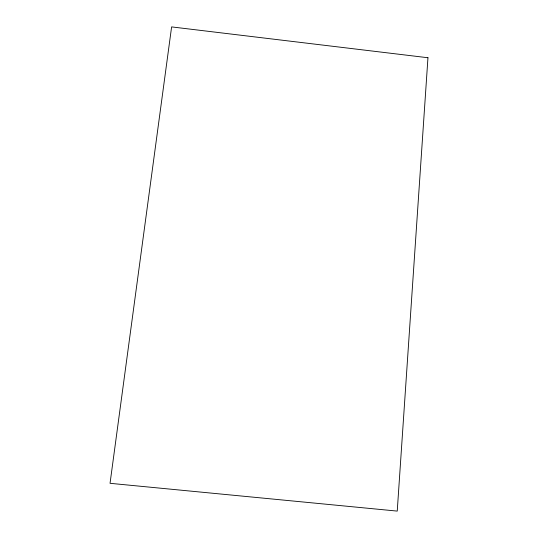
<?xml version="1.0" encoding="UTF-8"?>
<svg xmlns="http://www.w3.org/2000/svg" width="538" height="538" viewBox="0 0 538 538"><rect width="100%" height="100%" fill="white"/><g stroke="black" fill="none" stroke-linecap="round" stroke-linejoin="round"><path stroke-width="0.81" d="M427.959 57.741L397.239 511.1L110.041 483.312L171.609 26.9L427.959 57.741"/></g></svg>
